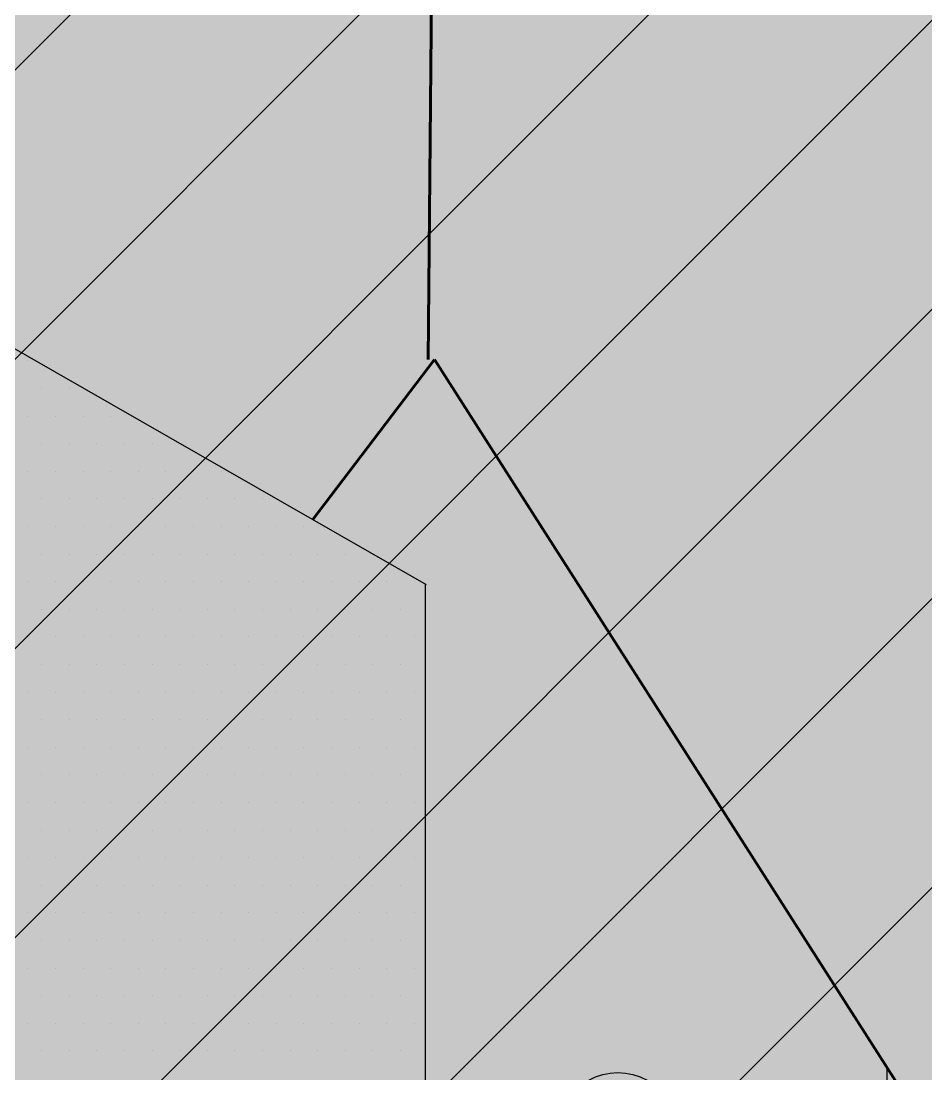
# Model space of a CAD drawing. Extents: x -1337 to 5791, y -3809 to 1769.
# Drawn here: x 761.7 to 806, y 1108.3 to 1159.8 of the extents above; entities that cross this region are included whole.
import ezdxf

# ---------------------------------------------------------------- set-up
doc = ezdxf.new("R2010")
doc.units = 0
doc.header["$MEASUREMENT"] = 0
for name, color, linetype, lineweight in [('.ATI-HATCH', 7, 'Continuous', 0), ('G-ANNO-TTLB', 7, 'Continuous', 0), ('TYVEK', 7, 'Continuous', 0), ('WALL SCRATCH', 7, 'Continuous', 0)]:
    doc.layers.add(name, color=color, linetype=linetype, lineweight=lineweight)

# ---------------------------------------------------------------- blocks, each defined once
blk = doc.blocks.new('Block_88')
at = {"layer": '.ATI-HATCH'}
blk.add_open_spline([(699.603, 1114.952), (699.603, 1114.952), (728.372, 1098.309), (728.372, 1098.309), (728.372, 1098.309), (754.437, 1083.231), (754.437, 1083.231), (763.042, 1078.253), (774.053, 1081.193), (779.031, 1089.798), (780.616, 1092.538), (781.45, 1095.647), (781.45, 1098.812), (781.45, 1098.812), (781.45, 1132.236), (781.45, 1132.236), (781.45, 1132.236), (755.39, 1147.158), (755.39, 1147.158), (755.39, 1147.158), (755.39, 1147.146), (755.39, 1147.146), (755.39, 1147.146), (755.39, 1108.468), (755.39, 1108.468), (755.39, 1108.468), (728.372, 1124.097), (728.372, 1124.097), (728.372, 1124.097), (672.633, 1156.342), (672.633, 1156.342), (672.633, 1156.342), (672.719, 1156.39), (672.719, 1156.39), (672.719, 1156.39), (672.719, 1184.608), (672.719, 1184.608), (672.719, 1184.608), (650.324, 1197.447), (650.324, 1197.447), (650.324, 1197.447), (650.324, 1153.841), (650.324, 1153.841), (650.324, 1147.416), (653.749, 1141.478), (659.311, 1138.26), (659.311, 1138.26), (699.603, 1114.952), (699.603, 1114.952)], degree=3, knots=[0, 0, 0, 0, 1, 1, 1, 2, 2, 2, 3, 3, 3, 4, 4, 4, 5, 5, 5, 6, 6, 6, 7, 7, 7, 8, 8, 8, 9, 9, 9, 10, 10, 10, 11, 11, 11, 12, 12, 12, 13, 13, 13, 14, 14, 14, 15, 15, 15, 16, 16, 16, 16], dxfattribs=at)
at = {"layer": '.ATI-HATCH', "color": 8, "lineweight": 0, "true_color": 0x808080}
for points in [[(762.02, 1143.143), (762.02, 1143.143), (762.02, 1143.143), (762.02, 1143.143)], [(762.695, 1141.793), (762.695, 1141.793), (762.695, 1141.793), (762.695, 1141.793)], [(764.045, 1141.793), (764.045, 1141.793), (764.045, 1141.793), (764.045, 1141.793)], [(762.02, 1140.443), (762.02, 1140.443), (762.02, 1140.443), (762.02, 1140.443)], [(763.37, 1140.443), (763.37, 1140.443), (763.37, 1140.443), (763.37, 1140.443)], [(764.72, 1140.443), (764.72, 1140.443), (764.72, 1140.443), (764.72, 1140.443)], [(766.07, 1140.443), (766.07, 1140.443), (766.07, 1140.443), (766.07, 1140.443)], [(762.695, 1139.093), (762.695, 1139.093), (762.695, 1139.093), (762.695, 1139.093)], [(764.045, 1139.093), (764.045, 1139.093), (764.045, 1139.093), (764.045, 1139.093)], [(765.395, 1139.093), (765.395, 1139.093), (765.395, 1139.093), (765.395, 1139.093)], [(766.745, 1139.093), (766.745, 1139.093), (766.745, 1139.093), (766.745, 1139.093)], [(768.095, 1139.093), (768.095, 1139.093), (768.095, 1139.093), (768.095, 1139.093)], [(769.445, 1139.093), (769.445, 1139.093), (769.445, 1139.093), (769.445, 1139.093)], [(762.02, 1137.743), (762.02, 1137.743), (762.02, 1137.743), (762.02, 1137.743)], [(763.37, 1137.743), (763.37, 1137.743), (763.37, 1137.743), (763.37, 1137.743)], [(764.72, 1137.743), (764.72, 1137.743), (764.72, 1137.743), (764.72, 1137.743)], [(766.07, 1137.743), (766.07, 1137.743), (766.07, 1137.743), (766.07, 1137.743)], [(767.42, 1137.743), (767.42, 1137.743), (767.42, 1137.743), (767.42, 1137.743)], [(768.77, 1137.743), (768.77, 1137.743), (768.77, 1137.743), (768.77, 1137.743)], [(770.12, 1137.743), (770.12, 1137.743), (770.12, 1137.743), (770.12, 1137.743)], [(771.47, 1137.743), (771.47, 1137.743), (771.47, 1137.743), (771.47, 1137.743)], [(762.695, 1136.393), (762.695, 1136.393), (762.695, 1136.393), (762.695, 1136.393)], [(764.045, 1136.393), (764.045, 1136.393), (764.045, 1136.393), (764.045, 1136.393)], [(765.395, 1136.393), (765.395, 1136.393), (765.395, 1136.393), (765.395, 1136.393)], [(766.745, 1136.393), (766.745, 1136.393), (766.745, 1136.393), (766.745, 1136.393)], [(768.095, 1136.393), (768.095, 1136.393), (768.095, 1136.393), (768.095, 1136.393)], [(769.445, 1136.393), (769.445, 1136.393), (769.445, 1136.393), (769.445, 1136.393)], [(770.795, 1136.393), (770.795, 1136.393), (770.795, 1136.393), (770.795, 1136.393)], [(772.145, 1136.393), (772.145, 1136.393), (772.145, 1136.393), (772.145, 1136.393)], [(773.495, 1136.393), (773.495, 1136.393), (773.495, 1136.393), (773.495, 1136.393)], [(762.02, 1135.043), (762.02, 1135.043), (762.02, 1135.043), (762.02, 1135.043)], [(763.37, 1135.043), (763.37, 1135.043), (763.37, 1135.043), (763.37, 1135.043)], [(764.72, 1135.043), (764.72, 1135.043), (764.72, 1135.043), (764.72, 1135.043)], [(766.07, 1135.043), (766.07, 1135.043), (766.07, 1135.043), (766.07, 1135.043)], [(767.42, 1135.043), (767.42, 1135.043), (767.42, 1135.043), (767.42, 1135.043)], [(768.77, 1135.043), (768.77, 1135.043), (768.77, 1135.043), (768.77, 1135.043)], [(770.12, 1135.043), (770.12, 1135.043), (770.12, 1135.043), (770.12, 1135.043)], [(771.47, 1135.043), (771.47, 1135.043), (771.47, 1135.043), (771.47, 1135.043)], [(772.82, 1135.043), (772.82, 1135.043), (772.82, 1135.043), (772.82, 1135.043)], [(774.17, 1135.043), (774.17, 1135.043), (774.17, 1135.043), (774.17, 1135.043)], [(775.52, 1135.043), (775.52, 1135.043), (775.52, 1135.043), (775.52, 1135.043)], [(762.695, 1133.693), (762.695, 1133.693), (762.695, 1133.693), (762.695, 1133.693)], [(764.045, 1133.693), (764.045, 1133.693), (764.045, 1133.693), (764.045, 1133.693)], [(765.395, 1133.693), (765.395, 1133.693), (765.395, 1133.693), (765.395, 1133.693)], [(766.745, 1133.693), (766.745, 1133.693), (766.745, 1133.693), (766.745, 1133.693)], [(768.095, 1133.693), (768.095, 1133.693), (768.095, 1133.693), (768.095, 1133.693)], [(769.445, 1133.693), (769.445, 1133.693), (769.445, 1133.693), (769.445, 1133.693)], [(770.795, 1133.693), (770.795, 1133.693), (770.795, 1133.693), (770.795, 1133.693)], [(772.145, 1133.693), (772.145, 1133.693), (772.145, 1133.693), (772.145, 1133.693)], [(773.495, 1133.693), (773.495, 1133.693), (773.495, 1133.693), (773.495, 1133.693)], [(774.845, 1133.693), (774.845, 1133.693), (774.845, 1133.693), (774.845, 1133.693)], [(776.195, 1133.693), (776.195, 1133.693), (776.195, 1133.693), (776.195, 1133.693)], [(777.545, 1133.693), (777.545, 1133.693), (777.545, 1133.693), (777.545, 1133.693)], [(778.895, 1133.693), (778.895, 1133.693), (778.895, 1133.693), (778.895, 1133.693)], [(762.02, 1132.343), (762.02, 1132.343), (762.02, 1132.343), (762.02, 1132.343)], [(763.37, 1132.343), (763.37, 1132.343), (763.37, 1132.343), (763.37, 1132.343)], [(764.72, 1132.343), (764.72, 1132.343), (764.72, 1132.343), (764.72, 1132.343)], [(766.07, 1132.343), (766.07, 1132.343), (766.07, 1132.343), (766.07, 1132.343)], [(767.42, 1132.343), (767.42, 1132.343), (767.42, 1132.343), (767.42, 1132.343)], [(768.77, 1132.343), (768.77, 1132.343), (768.77, 1132.343), (768.77, 1132.343)], [(770.12, 1132.343), (770.12, 1132.343), (770.12, 1132.343), (770.12, 1132.343)], [(771.47, 1132.343), (771.47, 1132.343), (771.47, 1132.343), (771.47, 1132.343)], [(772.82, 1132.343), (772.82, 1132.343), (772.82, 1132.343), (772.82, 1132.343)], [(774.17, 1132.343), (774.17, 1132.343), (774.17, 1132.343), (774.17, 1132.343)], [(775.52, 1132.343), (775.52, 1132.343), (775.52, 1132.343), (775.52, 1132.343)], [(776.87, 1132.343), (776.87, 1132.343), (776.87, 1132.343), (776.87, 1132.343)], [(778.22, 1132.343), (778.22, 1132.343), (778.22, 1132.343), (778.22, 1132.343)], [(779.57, 1132.343), (779.57, 1132.343), (779.57, 1132.343), (779.57, 1132.343)], [(780.92, 1132.343), (780.92, 1132.343), (780.92, 1132.343), (780.92, 1132.343)], [(762.695, 1130.993), (762.695, 1130.993), (762.695, 1130.993), (762.695, 1130.993)], [(764.045, 1130.993), (764.045, 1130.993), (764.045, 1130.993), (764.045, 1130.993)], [(765.395, 1130.993), (765.395, 1130.993), (765.395, 1130.993), (765.395, 1130.993)], [(766.745, 1130.993), (766.745, 1130.993), (766.745, 1130.993), (766.745, 1130.993)], [(768.095, 1130.993), (768.095, 1130.993), (768.095, 1130.993), (768.095, 1130.993)], [(769.445, 1130.993), (769.445, 1130.993), (769.445, 1130.993), (769.445, 1130.993)], [(770.795, 1130.993), (770.795, 1130.993), (770.795, 1130.993), (770.795, 1130.993)], [(772.145, 1130.993), (772.145, 1130.993), (772.145, 1130.993), (772.145, 1130.993)], [(773.495, 1130.993), (773.495, 1130.993), (773.495, 1130.993), (773.495, 1130.993)], [(774.845, 1130.993), (774.845, 1130.993), (774.845, 1130.993), (774.845, 1130.993)], [(776.195, 1130.993), (776.195, 1130.993), (776.195, 1130.993), (776.195, 1130.993)], [(777.545, 1130.993), (777.545, 1130.993), (777.545, 1130.993), (777.545, 1130.993)], [(778.895, 1130.993), (778.895, 1130.993), (778.895, 1130.993), (778.895, 1130.993)], [(780.245, 1130.993), (780.245, 1130.993), (780.245, 1130.993), (780.245, 1130.993)], [(762.02, 1129.643), (762.02, 1129.643), (762.02, 1129.643), (762.02, 1129.643)], [(763.37, 1129.643), (763.37, 1129.643), (763.37, 1129.643), (763.37, 1129.643)], [(764.72, 1129.643), (764.72, 1129.643), (764.72, 1129.643), (764.72, 1129.643)], [(766.07, 1129.643), (766.07, 1129.643), (766.07, 1129.643), (766.07, 1129.643)], [(767.42, 1129.643), (767.42, 1129.643), (767.42, 1129.643), (767.42, 1129.643)], [(768.77, 1129.643), (768.77, 1129.643), (768.77, 1129.643), (768.77, 1129.643)], [(770.12, 1129.643), (770.12, 1129.643), (770.12, 1129.643), (770.12, 1129.643)], [(771.47, 1129.643), (771.47, 1129.643), (771.47, 1129.643), (771.47, 1129.643)], [(772.82, 1129.643), (772.82, 1129.643), (772.82, 1129.643), (772.82, 1129.643)], [(774.17, 1129.643), (774.17, 1129.643), (774.17, 1129.643), (774.17, 1129.643)], [(775.52, 1129.643), (775.52, 1129.643), (775.52, 1129.643), (775.52, 1129.643)], [(776.87, 1129.643), (776.87, 1129.643), (776.87, 1129.643), (776.87, 1129.643)], [(778.22, 1129.643), (778.22, 1129.643), (778.22, 1129.643), (778.22, 1129.643)], [(779.57, 1129.643), (779.57, 1129.643), (779.57, 1129.643), (779.57, 1129.643)], [(780.92, 1129.643), (780.92, 1129.643), (780.92, 1129.643), (780.92, 1129.643)], [(762.695, 1128.293), (762.695, 1128.293), (762.695, 1128.293), (762.695, 1128.293)], [(764.045, 1128.293), (764.045, 1128.293), (764.045, 1128.293), (764.045, 1128.293)], [(765.395, 1128.293), (765.395, 1128.293), (765.395, 1128.293), (765.395, 1128.293)], [(766.745, 1128.293), (766.745, 1128.293), (766.745, 1128.293), (766.745, 1128.293)], [(768.095, 1128.293), (768.095, 1128.293), (768.095, 1128.293), (768.095, 1128.293)], [(769.445, 1128.293), (769.445, 1128.293), (769.445, 1128.293), (769.445, 1128.293)], [(770.795, 1128.293), (770.795, 1128.293), (770.795, 1128.293), (770.795, 1128.293)], [(772.145, 1128.293), (772.145, 1128.293), (772.145, 1128.293), (772.145, 1128.293)], [(773.495, 1128.293), (773.495, 1128.293), (773.495, 1128.293), (773.495, 1128.293)], [(774.845, 1128.293), (774.845, 1128.293), (774.845, 1128.293), (774.845, 1128.293)], [(776.195, 1128.293), (776.195, 1128.293), (776.195, 1128.293), (776.195, 1128.293)], [(777.545, 1128.293), (777.545, 1128.293), (777.545, 1128.293), (777.545, 1128.293)], [(778.895, 1128.293), (778.895, 1128.293), (778.895, 1128.293), (778.895, 1128.293)], [(780.245, 1128.293), (780.245, 1128.293), (780.245, 1128.293), (780.245, 1128.293)], [(762.02, 1126.943), (762.02, 1126.943), (762.02, 1126.943), (762.02, 1126.943)], [(763.37, 1126.943), (763.37, 1126.943), (763.37, 1126.943), (763.37, 1126.943)], [(764.72, 1126.943), (764.72, 1126.943), (764.72, 1126.943), (764.72, 1126.943)], [(766.07, 1126.943), (766.07, 1126.943), (766.07, 1126.943), (766.07, 1126.943)], [(767.42, 1126.943), (767.42, 1126.943), (767.42, 1126.943), (767.42, 1126.943)], [(768.77, 1126.943), (768.77, 1126.943), (768.77, 1126.943), (768.77, 1126.943)], [(770.12, 1126.943), (770.12, 1126.943), (770.12, 1126.943), (770.12, 1126.943)], [(771.47, 1126.943), (771.47, 1126.943), (771.47, 1126.943), (771.47, 1126.943)], [(772.82, 1126.943), (772.82, 1126.943), (772.82, 1126.943), (772.82, 1126.943)], [(774.17, 1126.943), (774.17, 1126.943), (774.17, 1126.943), (774.17, 1126.943)], [(775.52, 1126.943), (775.52, 1126.943), (775.52, 1126.943), (775.52, 1126.943)], [(776.87, 1126.943), (776.87, 1126.943), (776.87, 1126.943), (776.87, 1126.943)], [(778.22, 1126.943), (778.22, 1126.943), (778.22, 1126.943), (778.22, 1126.943)], [(779.57, 1126.943), (779.57, 1126.943), (779.57, 1126.943), (779.57, 1126.943)], [(780.92, 1126.943), (780.92, 1126.943), (780.92, 1126.943), (780.92, 1126.943)], [(762.695, 1125.593), (762.695, 1125.593), (762.695, 1125.593), (762.695, 1125.593)], [(764.045, 1125.593), (764.045, 1125.593), (764.045, 1125.593), (764.045, 1125.593)], [(765.395, 1125.593), (765.395, 1125.593), (765.395, 1125.593), (765.395, 1125.593)], [(766.745, 1125.593), (766.745, 1125.593), (766.745, 1125.593), (766.745, 1125.593)], [(768.095, 1125.593), (768.095, 1125.593), (768.095, 1125.593), (768.095, 1125.593)], [(769.445, 1125.593), (769.445, 1125.593), (769.445, 1125.593), (769.445, 1125.593)], [(770.795, 1125.593), (770.795, 1125.593), (770.795, 1125.593), (770.795, 1125.593)], [(772.145, 1125.593), (772.145, 1125.593), (772.145, 1125.593), (772.145, 1125.593)], [(773.495, 1125.593), (773.495, 1125.593), (773.495, 1125.593), (773.495, 1125.593)], [(774.845, 1125.593), (774.845, 1125.593), (774.845, 1125.593), (774.845, 1125.593)], [(776.195, 1125.593), (776.195, 1125.593), (776.195, 1125.593), (776.195, 1125.593)], [(777.545, 1125.593), (777.545, 1125.593), (777.545, 1125.593), (777.545, 1125.593)], [(778.895, 1125.593), (778.895, 1125.593), (778.895, 1125.593), (778.895, 1125.593)], [(780.245, 1125.593), (780.245, 1125.593), (780.245, 1125.593), (780.245, 1125.593)], [(762.02, 1124.243), (762.02, 1124.243), (762.02, 1124.243), (762.02, 1124.243)], [(763.37, 1124.243), (763.37, 1124.243), (763.37, 1124.243), (763.37, 1124.243)], [(764.72, 1124.243), (764.72, 1124.243), (764.72, 1124.243), (764.72, 1124.243)], [(766.07, 1124.243), (766.07, 1124.243), (766.07, 1124.243), (766.07, 1124.243)], [(767.42, 1124.243), (767.42, 1124.243), (767.42, 1124.243), (767.42, 1124.243)], [(768.77, 1124.243), (768.77, 1124.243), (768.77, 1124.243), (768.77, 1124.243)], [(770.12, 1124.243), (770.12, 1124.243), (770.12, 1124.243), (770.12, 1124.243)], [(771.47, 1124.243), (771.47, 1124.243), (771.47, 1124.243), (771.47, 1124.243)], [(772.82, 1124.243), (772.82, 1124.243), (772.82, 1124.243), (772.82, 1124.243)], [(774.17, 1124.243), (774.17, 1124.243), (774.17, 1124.243), (774.17, 1124.243)], [(775.52, 1124.243), (775.52, 1124.243), (775.52, 1124.243), (775.52, 1124.243)], [(776.87, 1124.243), (776.87, 1124.243), (776.87, 1124.243), (776.87, 1124.243)], [(778.22, 1124.243), (778.22, 1124.243), (778.22, 1124.243), (778.22, 1124.243)], [(779.57, 1124.243), (779.57, 1124.243), (779.57, 1124.243), (779.57, 1124.243)], [(780.92, 1124.243), (780.92, 1124.243), (780.92, 1124.243), (780.92, 1124.243)], [(762.695, 1122.893), (762.695, 1122.893), (762.695, 1122.893), (762.695, 1122.893)], [(764.045, 1122.893), (764.045, 1122.893), (764.045, 1122.893), (764.045, 1122.893)], [(765.395, 1122.893), (765.395, 1122.893), (765.395, 1122.893), (765.395, 1122.893)], [(766.745, 1122.893), (766.745, 1122.893), (766.745, 1122.893), (766.745, 1122.893)], [(768.095, 1122.893), (768.095, 1122.893), (768.095, 1122.893), (768.095, 1122.893)], [(769.445, 1122.893), (769.445, 1122.893), (769.445, 1122.893), (769.445, 1122.893)], [(770.795, 1122.893), (770.795, 1122.893), (770.795, 1122.893), (770.795, 1122.893)], [(772.145, 1122.893), (772.145, 1122.893), (772.145, 1122.893), (772.145, 1122.893)], [(773.495, 1122.893), (773.495, 1122.893), (773.495, 1122.893), (773.495, 1122.893)], [(774.845, 1122.893), (774.845, 1122.893), (774.845, 1122.893), (774.845, 1122.893)], [(776.195, 1122.893), (776.195, 1122.893), (776.195, 1122.893), (776.195, 1122.893)], [(777.545, 1122.893), (777.545, 1122.893), (777.545, 1122.893), (777.545, 1122.893)], [(778.895, 1122.893), (778.895, 1122.893), (778.895, 1122.893), (778.895, 1122.893)], [(780.245, 1122.893), (780.245, 1122.893), (780.245, 1122.893), (780.245, 1122.893)], [(762.02, 1121.543), (762.02, 1121.543), (762.02, 1121.543), (762.02, 1121.543)], [(763.37, 1121.543), (763.37, 1121.543), (763.37, 1121.543), (763.37, 1121.543)], [(764.72, 1121.543), (764.72, 1121.543), (764.72, 1121.543), (764.72, 1121.543)], [(766.07, 1121.543), (766.07, 1121.543), (766.07, 1121.543), (766.07, 1121.543)], [(767.42, 1121.543), (767.42, 1121.543), (767.42, 1121.543), (767.42, 1121.543)], [(768.77, 1121.543), (768.77, 1121.543), (768.77, 1121.543), (768.77, 1121.543)], [(770.12, 1121.543), (770.12, 1121.543), (770.12, 1121.543), (770.12, 1121.543)], [(771.47, 1121.543), (771.47, 1121.543), (771.47, 1121.543), (771.47, 1121.543)], [(772.82, 1121.543), (772.82, 1121.543), (772.82, 1121.543), (772.82, 1121.543)], [(774.17, 1121.543), (774.17, 1121.543), (774.17, 1121.543), (774.17, 1121.543)], [(775.52, 1121.543), (775.52, 1121.543), (775.52, 1121.543), (775.52, 1121.543)], [(776.87, 1121.543), (776.87, 1121.543), (776.87, 1121.543), (776.87, 1121.543)], [(778.22, 1121.543), (778.22, 1121.543), (778.22, 1121.543), (778.22, 1121.543)], [(779.57, 1121.543), (779.57, 1121.543), (779.57, 1121.543), (779.57, 1121.543)], [(780.92, 1121.543), (780.92, 1121.543), (780.92, 1121.543), (780.92, 1121.543)], [(762.695, 1120.193), (762.695, 1120.193), (762.695, 1120.193), (762.695, 1120.193)], [(764.045, 1120.193), (764.045, 1120.193), (764.045, 1120.193), (764.045, 1120.193)], [(765.395, 1120.193), (765.395, 1120.193), (765.395, 1120.193), (765.395, 1120.193)], [(766.745, 1120.193), (766.745, 1120.193), (766.745, 1120.193), (766.745, 1120.193)], [(768.095, 1120.193), (768.095, 1120.193), (768.095, 1120.193), (768.095, 1120.193)], [(769.445, 1120.193), (769.445, 1120.193), (769.445, 1120.193), (769.445, 1120.193)], [(770.795, 1120.193), (770.795, 1120.193), (770.795, 1120.193), (770.795, 1120.193)], [(772.145, 1120.193), (772.145, 1120.193), (772.145, 1120.193), (772.145, 1120.193)], [(773.495, 1120.193), (773.495, 1120.193), (773.495, 1120.193), (773.495, 1120.193)], [(774.845, 1120.193), (774.845, 1120.193), (774.845, 1120.193), (774.845, 1120.193)], [(776.195, 1120.193), (776.195, 1120.193), (776.195, 1120.193), (776.195, 1120.193)], [(777.545, 1120.193), (777.545, 1120.193), (777.545, 1120.193), (777.545, 1120.193)], [(778.895, 1120.193), (778.895, 1120.193), (778.895, 1120.193), (778.895, 1120.193)], [(780.245, 1120.193), (780.245, 1120.193), (780.245, 1120.193), (780.245, 1120.193)], [(762.02, 1118.843), (762.02, 1118.843), (762.02, 1118.843), (762.02, 1118.843)], [(763.37, 1118.843), (763.37, 1118.843), (763.37, 1118.843), (763.37, 1118.843)], [(764.72, 1118.843), (764.72, 1118.843), (764.72, 1118.843), (764.72, 1118.843)], [(766.07, 1118.843), (766.07, 1118.843), (766.07, 1118.843), (766.07, 1118.843)], [(767.42, 1118.843), (767.42, 1118.843), (767.42, 1118.843), (767.42, 1118.843)], [(768.77, 1118.843), (768.77, 1118.843), (768.77, 1118.843), (768.77, 1118.843)], [(770.12, 1118.843), (770.12, 1118.843), (770.12, 1118.843), (770.12, 1118.843)], [(771.47, 1118.843), (771.47, 1118.843), (771.47, 1118.843), (771.47, 1118.843)], [(772.82, 1118.843), (772.82, 1118.843), (772.82, 1118.843), (772.82, 1118.843)], [(774.17, 1118.843), (774.17, 1118.843), (774.17, 1118.843), (774.17, 1118.843)], [(775.52, 1118.843), (775.52, 1118.843), (775.52, 1118.843), (775.52, 1118.843)], [(776.87, 1118.843), (776.87, 1118.843), (776.87, 1118.843), (776.87, 1118.843)], [(778.22, 1118.843), (778.22, 1118.843), (778.22, 1118.843), (778.22, 1118.843)], [(779.57, 1118.843), (779.57, 1118.843), (779.57, 1118.843), (779.57, 1118.843)], [(780.92, 1118.843), (780.92, 1118.843), (780.92, 1118.843), (780.92, 1118.843)], [(762.695, 1117.493), (762.695, 1117.493), (762.695, 1117.493), (762.695, 1117.493)], [(764.045, 1117.493), (764.045, 1117.493), (764.045, 1117.493), (764.045, 1117.493)], [(765.395, 1117.493), (765.395, 1117.493), (765.395, 1117.493), (765.395, 1117.493)], [(766.745, 1117.493), (766.745, 1117.493), (766.745, 1117.493), (766.745, 1117.493)], [(768.095, 1117.493), (768.095, 1117.493), (768.095, 1117.493), (768.095, 1117.493)], [(769.445, 1117.493), (769.445, 1117.493), (769.445, 1117.493), (769.445, 1117.493)], [(770.795, 1117.493), (770.795, 1117.493), (770.795, 1117.493), (770.795, 1117.493)], [(772.145, 1117.493), (772.145, 1117.493), (772.145, 1117.493), (772.145, 1117.493)], [(773.495, 1117.493), (773.495, 1117.493), (773.495, 1117.493), (773.495, 1117.493)], [(774.845, 1117.493), (774.845, 1117.493), (774.845, 1117.493), (774.845, 1117.493)], [(776.195, 1117.493), (776.195, 1117.493), (776.195, 1117.493), (776.195, 1117.493)], [(777.545, 1117.493), (777.545, 1117.493), (777.545, 1117.493), (777.545, 1117.493)], [(778.895, 1117.493), (778.895, 1117.493), (778.895, 1117.493), (778.895, 1117.493)], [(780.245, 1117.493), (780.245, 1117.493), (780.245, 1117.493), (780.245, 1117.493)], [(762.02, 1116.143), (762.02, 1116.143), (762.02, 1116.143), (762.02, 1116.143)], [(763.37, 1116.143), (763.37, 1116.143), (763.37, 1116.143), (763.37, 1116.143)], [(764.72, 1116.143), (764.72, 1116.143), (764.72, 1116.143), (764.72, 1116.143)], [(766.07, 1116.143), (766.07, 1116.143), (766.07, 1116.143), (766.07, 1116.143)], [(767.42, 1116.143), (767.42, 1116.143), (767.42, 1116.143), (767.42, 1116.143)], [(768.77, 1116.143), (768.77, 1116.143), (768.77, 1116.143), (768.77, 1116.143)], [(770.12, 1116.143), (770.12, 1116.143), (770.12, 1116.143), (770.12, 1116.143)], [(771.47, 1116.143), (771.47, 1116.143), (771.47, 1116.143), (771.47, 1116.143)], [(772.82, 1116.143), (772.82, 1116.143), (772.82, 1116.143), (772.82, 1116.143)], [(774.17, 1116.143), (774.17, 1116.143), (774.17, 1116.143), (774.17, 1116.143)], [(775.52, 1116.143), (775.52, 1116.143), (775.52, 1116.143), (775.52, 1116.143)], [(776.87, 1116.143), (776.87, 1116.143), (776.87, 1116.143), (776.87, 1116.143)], [(778.22, 1116.143), (778.22, 1116.143), (778.22, 1116.143), (778.22, 1116.143)], [(779.57, 1116.143), (779.57, 1116.143), (779.57, 1116.143), (779.57, 1116.143)], [(780.92, 1116.143), (780.92, 1116.143), (780.92, 1116.143), (780.92, 1116.143)], [(762.695, 1114.793), (762.695, 1114.793), (762.695, 1114.793), (762.695, 1114.793)], [(764.045, 1114.793), (764.045, 1114.793), (764.045, 1114.793), (764.045, 1114.793)], [(765.395, 1114.793), (765.395, 1114.793), (765.395, 1114.793), (765.395, 1114.793)], [(766.745, 1114.793), (766.745, 1114.793), (766.745, 1114.793), (766.745, 1114.793)], [(768.095, 1114.793), (768.095, 1114.793), (768.095, 1114.793), (768.095, 1114.793)], [(769.445, 1114.793), (769.445, 1114.793), (769.445, 1114.793), (769.445, 1114.793)], [(770.795, 1114.793), (770.795, 1114.793), (770.795, 1114.793), (770.795, 1114.793)], [(772.145, 1114.793), (772.145, 1114.793), (772.145, 1114.793), (772.145, 1114.793)], [(773.495, 1114.793), (773.495, 1114.793), (773.495, 1114.793), (773.495, 1114.793)], [(774.845, 1114.793), (774.845, 1114.793), (774.845, 1114.793), (774.845, 1114.793)], [(776.195, 1114.793), (776.195, 1114.793), (776.195, 1114.793), (776.195, 1114.793)], [(777.545, 1114.793), (777.545, 1114.793), (777.545, 1114.793), (777.545, 1114.793)], [(778.895, 1114.793), (778.895, 1114.793), (778.895, 1114.793), (778.895, 1114.793)], [(780.245, 1114.793), (780.245, 1114.793), (780.245, 1114.793), (780.245, 1114.793)], [(762.02, 1113.443), (762.02, 1113.443), (762.02, 1113.443), (762.02, 1113.443)], [(763.37, 1113.443), (763.37, 1113.443), (763.37, 1113.443), (763.37, 1113.443)], [(764.72, 1113.443), (764.72, 1113.443), (764.72, 1113.443), (764.72, 1113.443)], [(766.07, 1113.443), (766.07, 1113.443), (766.07, 1113.443), (766.07, 1113.443)], [(767.42, 1113.443), (767.42, 1113.443), (767.42, 1113.443), (767.42, 1113.443)], [(768.77, 1113.443), (768.77, 1113.443), (768.77, 1113.443), (768.77, 1113.443)], [(770.12, 1113.443), (770.12, 1113.443), (770.12, 1113.443), (770.12, 1113.443)], [(771.47, 1113.443), (771.47, 1113.443), (771.47, 1113.443), (771.47, 1113.443)], [(772.82, 1113.443), (772.82, 1113.443), (772.82, 1113.443), (772.82, 1113.443)], [(774.17, 1113.443), (774.17, 1113.443), (774.17, 1113.443), (774.17, 1113.443)], [(775.52, 1113.443), (775.52, 1113.443), (775.52, 1113.443), (775.52, 1113.443)], [(776.87, 1113.443), (776.87, 1113.443), (776.87, 1113.443), (776.87, 1113.443)], [(778.22, 1113.443), (778.22, 1113.443), (778.22, 1113.443), (778.22, 1113.443)], [(779.57, 1113.443), (779.57, 1113.443), (779.57, 1113.443), (779.57, 1113.443)], [(780.92, 1113.443), (780.92, 1113.443), (780.92, 1113.443), (780.92, 1113.443)], [(762.695, 1112.093), (762.695, 1112.093), (762.695, 1112.093), (762.695, 1112.093)], [(764.045, 1112.093), (764.045, 1112.093), (764.045, 1112.093), (764.045, 1112.093)], [(765.395, 1112.093), (765.395, 1112.093), (765.395, 1112.093), (765.395, 1112.093)], [(766.745, 1112.093), (766.745, 1112.093), (766.745, 1112.093), (766.745, 1112.093)], [(768.095, 1112.093), (768.095, 1112.093), (768.095, 1112.093), (768.095, 1112.093)], [(769.445, 1112.093), (769.445, 1112.093), (769.445, 1112.093), (769.445, 1112.093)], [(770.795, 1112.093), (770.795, 1112.093), (770.795, 1112.093), (770.795, 1112.093)], [(772.145, 1112.093), (772.145, 1112.093), (772.145, 1112.093), (772.145, 1112.093)], [(773.495, 1112.093), (773.495, 1112.093), (773.495, 1112.093), (773.495, 1112.093)], [(774.845, 1112.093), (774.845, 1112.093), (774.845, 1112.093), (774.845, 1112.093)], [(776.195, 1112.093), (776.195, 1112.093), (776.195, 1112.093), (776.195, 1112.093)], [(777.545, 1112.093), (777.545, 1112.093), (777.545, 1112.093), (777.545, 1112.093)], [(778.895, 1112.093), (778.895, 1112.093), (778.895, 1112.093), (778.895, 1112.093)], [(780.245, 1112.093), (780.245, 1112.093), (780.245, 1112.093), (780.245, 1112.093)], [(762.02, 1110.743), (762.02, 1110.743), (762.02, 1110.743), (762.02, 1110.743)], [(763.37, 1110.743), (763.37, 1110.743), (763.37, 1110.743), (763.37, 1110.743)], [(764.72, 1110.743), (764.72, 1110.743), (764.72, 1110.743), (764.72, 1110.743)], [(766.07, 1110.743), (766.07, 1110.743), (766.07, 1110.743), (766.07, 1110.743)], [(767.42, 1110.743), (767.42, 1110.743), (767.42, 1110.743), (767.42, 1110.743)], [(768.77, 1110.743), (768.77, 1110.743), (768.77, 1110.743), (768.77, 1110.743)], [(770.12, 1110.743), (770.12, 1110.743), (770.12, 1110.743), (770.12, 1110.743)], [(771.47, 1110.743), (771.47, 1110.743), (771.47, 1110.743), (771.47, 1110.743)], [(772.82, 1110.743), (772.82, 1110.743), (772.82, 1110.743), (772.82, 1110.743)], [(774.17, 1110.743), (774.17, 1110.743), (774.17, 1110.743), (774.17, 1110.743)], [(775.52, 1110.743), (775.52, 1110.743), (775.52, 1110.743), (775.52, 1110.743)], [(776.87, 1110.743), (776.87, 1110.743), (776.87, 1110.743), (776.87, 1110.743)], [(778.22, 1110.743), (778.22, 1110.743), (778.22, 1110.743), (778.22, 1110.743)], [(779.57, 1110.743), (779.57, 1110.743), (779.57, 1110.743), (779.57, 1110.743)], [(780.92, 1110.743), (780.92, 1110.743), (780.92, 1110.743), (780.92, 1110.743)], [(762.695, 1109.393), (762.695, 1109.393), (762.695, 1109.393), (762.695, 1109.393)], [(764.045, 1109.393), (764.045, 1109.393), (764.045, 1109.393), (764.045, 1109.393)], [(765.395, 1109.393), (765.395, 1109.393), (765.395, 1109.393), (765.395, 1109.393)], [(766.745, 1109.393), (766.745, 1109.393), (766.745, 1109.393), (766.745, 1109.393)], [(768.095, 1109.393), (768.095, 1109.393), (768.095, 1109.393), (768.095, 1109.393)], [(769.445, 1109.393), (769.445, 1109.393), (769.445, 1109.393), (769.445, 1109.393)], [(770.795, 1109.393), (770.795, 1109.393), (770.795, 1109.393), (770.795, 1109.393)], [(772.145, 1109.393), (772.145, 1109.393), (772.145, 1109.393), (772.145, 1109.393)], [(773.495, 1109.393), (773.495, 1109.393), (773.495, 1109.393), (773.495, 1109.393)], [(774.845, 1109.393), (774.845, 1109.393), (774.845, 1109.393), (774.845, 1109.393)], [(776.195, 1109.393), (776.195, 1109.393), (776.195, 1109.393), (776.195, 1109.393)], [(777.545, 1109.393), (777.545, 1109.393), (777.545, 1109.393), (777.545, 1109.393)], [(778.895, 1109.393), (778.895, 1109.393), (778.895, 1109.393), (778.895, 1109.393)], [(780.245, 1109.393), (780.245, 1109.393), (780.245, 1109.393), (780.245, 1109.393)]]:
    blk.add_open_spline(points, degree=3, dxfattribs=at)
blk = doc.blocks.new('Block_114')
at = {"layer": '.ATI-HATCH', "true_color": 0xe6e6e6, "transparency": 33554687}
h = blk.add_hatch(color=254, dxfattribs=at)
edge = h.paths.add_edge_path()
edge.add_spline(control_points=[(1127.245, 1640.099), (1127.245, 1640.099), (1125.812, 1640.051), (1125.812, 1640.051), (1125.812, 1640.051), (1122.801, 1639.956), (1122.801, 1639.956), (1122.801, 1639.956), (1111.334, 1639.478), (1111.334, 1639.478), (1111.334, 1639.478), (1110.188, 1639.43), (1110.188, 1639.43), (1110.188, 1639.43), (1090.454, 1638.666), (1090.454, 1638.666), (1090.454, 1638.666), (1086.488, 1638.522), (1086.488, 1638.522), (1086.488, 1638.522), (1064.653, 1637.662), (1064.653, 1637.662), (1064.653, 1637.662), (1037.752, 1636.611), (1037.752, 1636.611), (1037.752, 1636.611), (1033.883, 1636.467), (1033.883, 1636.467), (1033.883, 1636.467), (1012.906, 1635.655), (1012.906, 1635.655), (1012.906, 1635.655), (999.099, 1635.13), (999.099, 1635.13), (999.099, 1635.13), (922.124, 1632.12), (922.124, 1632.12), (922.124, 1632.12), (843.096, 1629.014), (843.096, 1629.014), (843.096, 1629.014), (806.018, 1627.58), (806.018, 1627.58), (806.018, 1627.58), (772.428, 1626.291), (772.428, 1626.291), (772.428, 1626.291), (743.713, 1625.144), (743.713, 1625.144), (743.713, 1625.144), (721.447, 1624.283), (721.447, 1624.283), (721.447, 1624.283), (707.017, 1623.71), (707.017, 1623.71), (707.017, 1623.71), (701.857, 1623.519), (701.857, 1623.519), (701.857, 1623.519), (716.812, 1040.313), (716.812, 1040.313), (716.812, 1040.313), (716.861, 1038.976), (716.861, 1038.976), (716.861, 1038.976), (1114.678, 1092.203), (1114.678, 1092.203), (1114.678, 1092.203), (1127.245, 1640.099), (1127.245, 1640.099)], knot_values=[0, 0, 0, 0, 1, 1, 1, 2, 2, 2, 3, 3, 3, 4, 4, 4, 5, 5, 5, 6, 6, 6, 7, 7, 7, 8, 8, 8, 9, 9, 9, 10, 10, 10, 11, 11, 11, 12, 12, 12, 13, 13, 13, 14, 14, 14, 15, 15, 15, 16, 16, 16, 17, 17, 17, 18, 18, 18, 19, 19, 19, 20, 20, 20, 21, 21, 21, 22, 22, 22, 23, 23, 23, 23], degree=3, periodic=0)
edge.add_line((1127.245, 1640.099), (1127.245, 1640.099))
edge = h.paths.add_edge_path()
edge.add_spline(control_points=[(822.072, 1176.916), (822.072, 1176.916), (821.977, 1185.994), (821.977, 1185.994), (821.977, 1185.994), (818.728, 1444.629), (818.728, 1444.629), (818.728, 1444.629), (818.489, 1446.206), (818.489, 1446.206), (818.489, 1446.206), (818.68, 1446.684), (818.68, 1446.684), (818.68, 1446.684), (818.155, 1489.925), (818.155, 1489.925), (818.155, 1489.925), (818.059, 1497.57), (818.059, 1497.57), (818.059, 1497.57), (818.059, 1497.953), (818.059, 1497.953), (818.059, 1497.953), (1016.299, 1509.946), (1016.299, 1509.946), (1016.299, 1509.946), (1020.934, 1510.184), (1020.934, 1510.184), (1020.934, 1510.184), (1021.46, 1510.232), (1021.46, 1510.232), (1021.46, 1510.232), (1022.798, 1510.327), (1022.798, 1510.327), (1022.798, 1510.327), (1022.272, 1462.93), (1022.272, 1462.93), (1022.272, 1462.93), (1022.511, 1462.452), (1022.511, 1462.452), (1022.511, 1462.452), (1022.223, 1458.677), (1022.223, 1458.677), (1022.223, 1458.677), (1020.361, 1291.876), (1020.361, 1291.876), (1020.361, 1291.876), (1020.6, 1291.398), (1020.6, 1291.398), (1020.6, 1291.398), (1020.312, 1288.865), (1020.312, 1288.865), (1020.312, 1288.865), (1019.215, 1190.199), (1019.215, 1190.199), (1019.215, 1190.199), (822.216, 1167.599), (822.216, 1167.599), (822.216, 1167.599), (822.168, 1168.698), (822.168, 1168.698), (822.168, 1168.698), (822.168, 1169.224), (822.168, 1169.224), (822.168, 1169.224), (822.072, 1176.869), (822.072, 1176.869), (822.072, 1176.869), (822.072, 1176.916), (822.072, 1176.916)], knot_values=[0, 0, 0, 0, 1, 1, 1, 2, 2, 2, 3, 3, 3, 4, 4, 4, 5, 5, 5, 6, 6, 6, 7, 7, 7, 8, 8, 8, 9, 9, 9, 10, 10, 10, 11, 11, 11, 12, 12, 12, 13, 13, 13, 14, 14, 14, 15, 15, 15, 16, 16, 16, 17, 17, 17, 18, 18, 18, 19, 19, 19, 20, 20, 20, 21, 21, 21, 22, 22, 22, 23, 23, 23, 23], degree=3, periodic=0)
edge.add_line((822.072, 1176.916), (822.072, 1176.916))
at = {"layer": '.ATI-HATCH', "true_color": 0x000000, "transparency": 33554687}
h = blk.add_hatch(dxfattribs=at)
h.set_pattern_fill('_U', color=18, scale=10, angle=45, style=2, pattern_type=0)
h.set_pattern_definition([(45, (0, 0), (-7.071067, 7.07107), [])])
h.paths.add_polyline_path([(741.051, 1332.029), (820.848, 1340.319), (823.158, 1167.197), (1020.157, 1189.798), (1022.002, 1362.564), (1095.763, 1370.147), (1090.142, 1125.461), (748.236, 1081.791)])
at = {"layer": '.ATI-HATCH'}
for points, knots in [([(1127.245, 1640.099), (1127.245, 1640.099), (1125.812, 1640.051), (1125.812, 1640.051), (1125.812, 1640.051), (1122.801, 1639.956), (1122.801, 1639.956), (1122.801, 1639.956), (1111.334, 1639.478), (1111.334, 1639.478), (1111.334, 1639.478), (1110.188, 1639.43), (1110.188, 1639.43), (1110.188, 1639.43), (1090.454, 1638.666), (1090.454, 1638.666), (1090.454, 1638.666), (1086.488, 1638.522), (1086.488, 1638.522), (1086.488, 1638.522), (1064.653, 1637.662), (1064.653, 1637.662), (1064.653, 1637.662), (1037.752, 1636.611), (1037.752, 1636.611), (1037.752, 1636.611), (1033.883, 1636.467), (1033.883, 1636.467), (1033.883, 1636.467), (1012.906, 1635.655), (1012.906, 1635.655), (1012.906, 1635.655), (999.099, 1635.13), (999.099, 1635.13), (999.099, 1635.13), (922.124, 1632.12), (922.124, 1632.12), (922.124, 1632.12), (843.096, 1629.014), (843.096, 1629.014), (843.096, 1629.014), (806.018, 1627.58), (806.018, 1627.58), (806.018, 1627.58), (772.428, 1626.291), (772.428, 1626.291), (772.428, 1626.291), (743.713, 1625.144), (743.713, 1625.144), (743.713, 1625.144), (721.447, 1624.283), (721.447, 1624.283), (721.447, 1624.283), (707.017, 1623.71), (707.017, 1623.71), (707.017, 1623.71), (701.857, 1623.519), (701.857, 1623.519), (701.857, 1623.519), (716.812, 1040.313), (716.812, 1040.313), (716.812, 1040.313), (716.861, 1038.976), (716.861, 1038.976), (716.861, 1038.976), (1114.678, 1092.203), (1114.678, 1092.203), (1114.678, 1092.203), (1127.245, 1640.099), (1127.245, 1640.099)], [0, 0, 0, 0, 1, 1, 1, 2, 2, 2, 3, 3, 3, 4, 4, 4, 5, 5, 5, 6, 6, 6, 7, 7, 7, 8, 8, 8, 9, 9, 9, 10, 10, 10, 11, 11, 11, 12, 12, 12, 13, 13, 13, 14, 14, 14, 15, 15, 15, 16, 16, 16, 17, 17, 17, 18, 18, 18, 19, 19, 19, 20, 20, 20, 21, 21, 21, 22, 22, 22, 23, 23, 23, 23]), ([(733.353, 1573.737), (733.353, 1573.737), (1100.348, 1590.376), (1100.348, 1590.376), (1100.348, 1590.376), (1089.705, 1126.01), (1089.705, 1126.01), (1089.705, 1126.01), (748.218, 1082.393), (748.218, 1082.393), (748.218, 1082.393), (733.353, 1573.737), (733.353, 1573.737)], [0, 0, 0, 0, 1, 1, 1, 2, 2, 2, 3, 3, 3, 4, 4, 4, 4])]:
    blk.add_open_spline(points, degree=3, knots=knots, dxfattribs=at)
at = {"layer": '.ATI-HATCH', "color": 18, "lineweight": 18, "true_color": 0x000000}
blk.add_open_spline([(733.353, 1573.737), (733.353, 1573.737), (1100.348, 1590.376), (1100.348, 1590.376), (1100.348, 1590.376), (1089.705, 1126.01), (1089.705, 1126.01), (1089.705, 1126.01), (748.218, 1082.393), (748.218, 1082.393), (748.218, 1082.393), (733.353, 1573.737), (733.353, 1573.737)], degree=3, knots=[0, 0, 0, 0, 1, 1, 1, 2, 2, 2, 3, 3, 3, 4, 4, 4, 4], dxfattribs=at)
blk = doc.blocks.new('Block_113')
at = {"layer": '.ATI-HATCH'}
blk.add_blockref('Block_114', (0, 0), dxfattribs=at)
blk = doc.blocks.new('Block_171')
at = {"layer": 'WALL SCRATCH', "true_color": 0x003b71, "transparency": 33554687}
h = blk.add_hatch(color=156, dxfattribs=at)
h.dxf.hatch_style = 2
edge = h.paths.add_edge_path()
edge.add_ellipse((790.884, 1103.559), major_axis=(0, 4.781), ratio=0.766948, start_angle=0, end_angle=360)
at = {"layer": 'WALL SCRATCH', "color": 18, "lineweight": 25, "true_color": 0x080808}
for p, q in [((790.884, 1104.823), (790.884, 1102.355)), ((789.911, 1103.589), (791.857, 1103.589))]:
    blk.add_line(p, q, dxfattribs=at)
at = {"layer": 'WALL SCRATCH', "color": 8, "lineweight": 25, "true_color": 0x808080}
blk.add_lwpolyline([(790.372, 1098.448)], dxfattribs=at)
at = {"layer": 'WALL SCRATCH', "color": 18, "lineweight": 25, "true_color": 0x000000}
blk.add_ellipse((790.884, 1103.559), major_axis=(0, 4.781), ratio=0.766948, dxfattribs=at)
at = {"layer": 'WALL SCRATCH', "color": 18, "lineweight": 25, "true_color": 0x080808}
blk.add_ellipse((790.884, 1103.589), major_axis=(0, 1.234), ratio=0.788846, dxfattribs=at)
blk = doc.blocks.new('Block_169')
at = {"layer": 'WALL SCRATCH'}
blk.add_blockref('Block_171', (0, 0), dxfattribs=at)
blk = doc.blocks.new('Block_165')
at = {"layer": 'WALL SCRATCH'}
blk.add_blockref('Block_169', (0, 0), dxfattribs=at)

msp = doc.modelspace()

# ---------------------------------------------------------------- hatches: boundary and pattern name
at = {"layer": 'G-ANNO-TTLB', "true_color": 0xff00ff, "transparency": 33554687}
h = msp.add_hatch(color=6, dxfattribs=at)
edge = h.paths.add_edge_path()
edge.add_spline(control_points=[(1773.018, -796.5), (1773.018, -796.5), (-1156.5, -796.5), (-1156.5, -796.5), (-1156.5, -796.5), (-1156.5, 1660.5), (-1156.5, 1660.5), (-1156.5, 1660.5), (1773.018, 1660.5), (1773.018, 1660.5), (1773.018, 1660.5), (1773.018, -796.5), (1773.018, -796.5)], knot_values=[0, 0, 0, 0, 1, 1, 1, 2, 2, 2, 3, 3, 3, 4, 4, 4, 4], degree=3, periodic=0)
edge = h.paths.add_edge_path()
edge.add_spline(control_points=[(-1147.5, 1651.5), (-1147.5, 1651.5), (-1147.5, -787.5), (-1147.5, -787.5), (-1147.5, -787.5), (1764.018, -787.5), (1764.018, -787.5), (1764.018, -787.5), (1764.018, 1651.5), (1764.018, 1651.5), (1764.018, 1651.5), (-1147.5, 1651.5), (-1147.5, 1651.5)], knot_values=[0, 0, 0, 0, 1, 1, 1, 2, 2, 2, 3, 3, 3, 4, 4, 4, 4], degree=3, periodic=0)
edge.add_line((-1147.5, 1651.5), (-1147.5, 1651.5))

# ---------------------------------------------------------------- linework, layer by layer
at = {"layer": 'G-ANNO-TTLB'}
for points in [[(1773.018, -796.5), (1773.018, -796.5), (-1156.5, -796.5), (-1156.5, -796.5), (-1156.5, -796.5), (-1156.5, 1660.5), (-1156.5, 1660.5), (-1156.5, 1660.5), (1773.018, 1660.5), (1773.018, 1660.5), (1773.018, 1660.5), (1773.018, -796.5), (1773.018, -796.5)], [(-1147.5, 1651.5), (-1147.5, 1651.5), (-1147.5, -787.5), (-1147.5, -787.5), (-1147.5, -787.5), (1764.018, -787.5), (1764.018, -787.5), (1764.018, -787.5), (1764.018, 1651.5), (1764.018, 1651.5), (1764.018, 1651.5), (-1147.5, 1651.5), (-1147.5, 1651.5)]]:
    msp.add_open_spline(points, degree=3, knots=[0, 0, 0, 0, 1, 1, 1, 2, 2, 2, 3, 3, 3, 4, 4, 4, 4], dxfattribs=at)
at = {"layer": 'TYVEK', "color": 18, "lineweight": 60, "true_color": 0x000000}
for p, q in [((781.599, 1143.207), (782.962, 1288.377)), ((775.958, 1135.381), (781.909, 1143.207)), ((805.895, 1105.725), (781.909, 1143.207))]:
    msp.add_line(p, q, dxfattribs=at)
at = {"layer": 'TYVEK', "color": 4, "lineweight": 25, "true_color": 0x00ffff}
for p, q in [((755.39, 1147.158), (781.504, 1132.205)), ((781.45, 1132.236), (781.45, 1098.812))]:
    msp.add_line(p, q, dxfattribs=at)
at = {"layer": 'WALL SCRATCH', "color": 18, "lineweight": 25, "true_color": 0x000000}
msp.add_line((804.053, 1108.588), (803.295, 1031.116), dxfattribs=at)

# ---------------------------------------------------------------- block references
at = {"layer": '.ATI-HATCH'}
for name in ['Block_113', 'Block_88']:
    msp.add_blockref(name, (0, 0), dxfattribs=at)
at = {"layer": 'WALL SCRATCH'}
msp.add_blockref('Block_165', (0, 0), dxfattribs=at)

doc.saveas('drawing.dxf')
